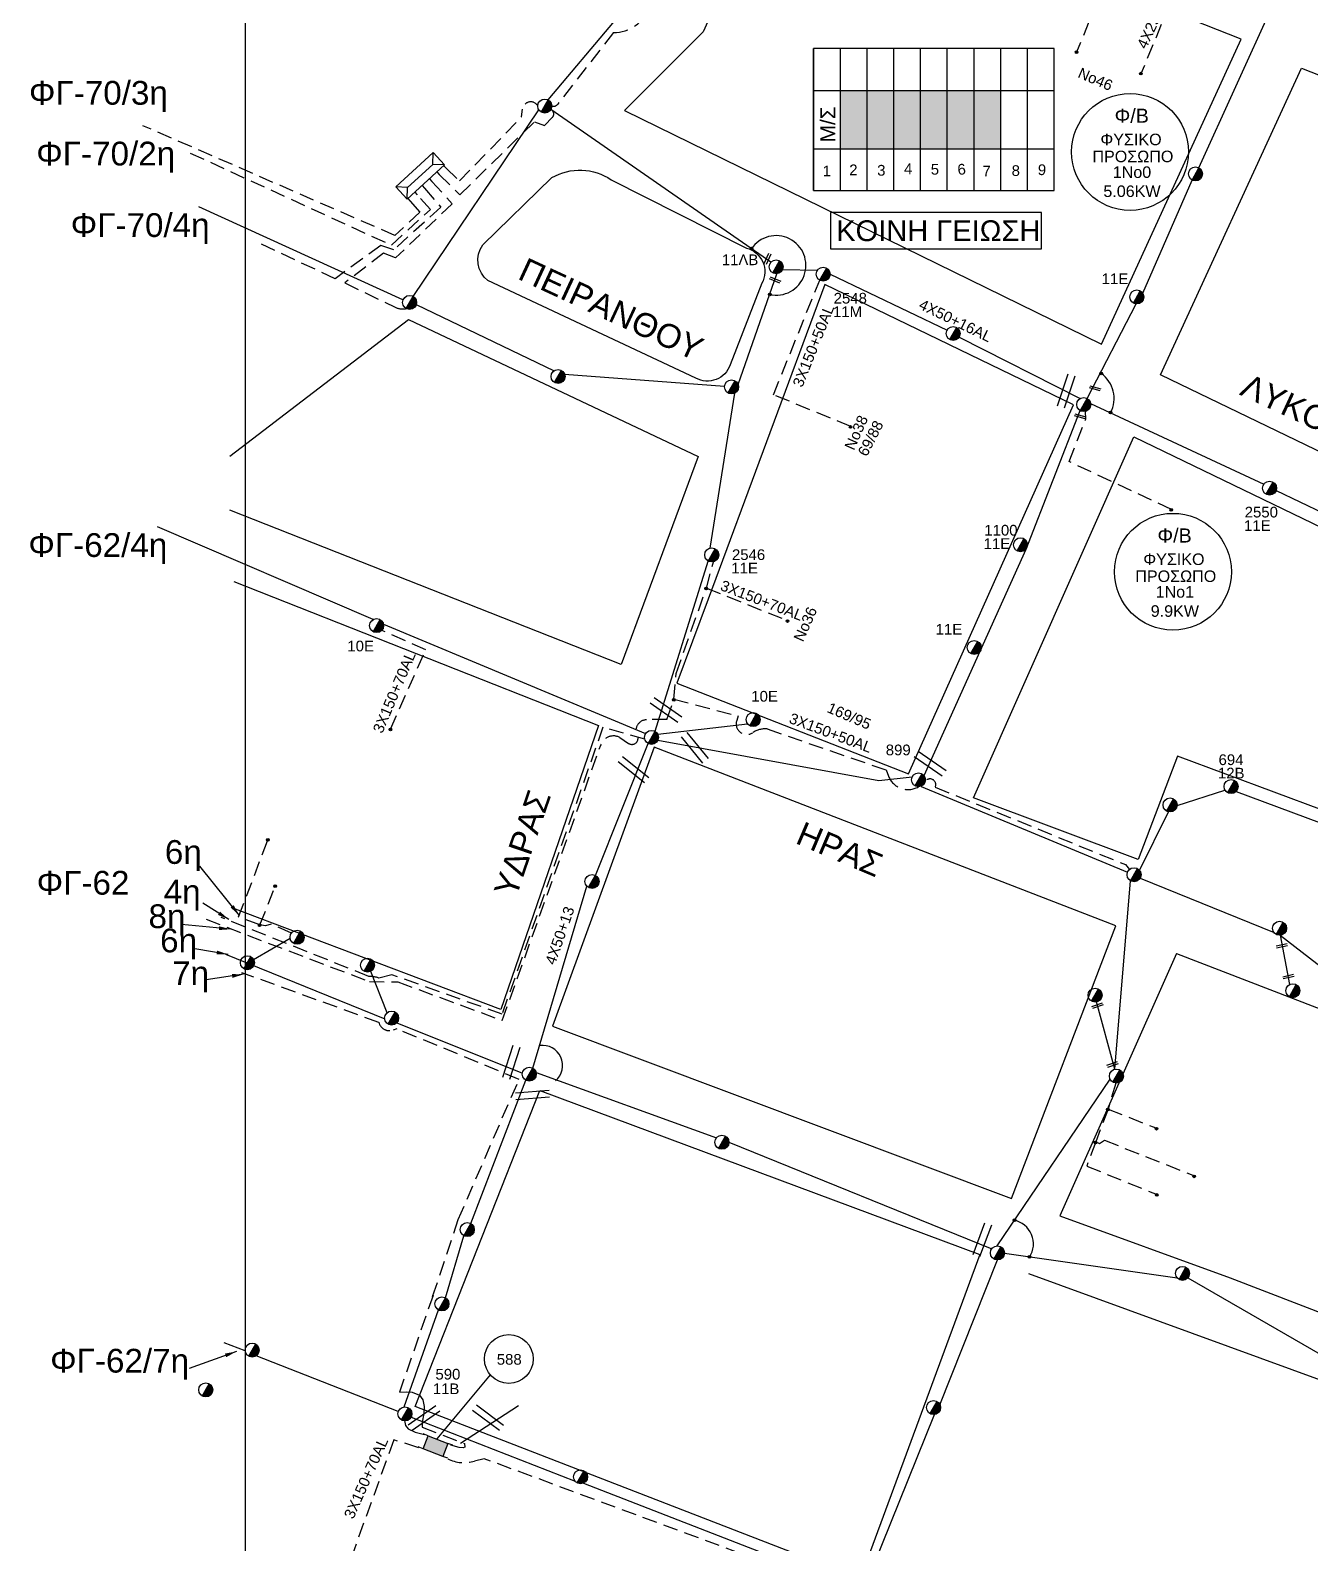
# Model space of a CAD drawing. Header units: millimetres. Extents: x 8791 to 11104, y 1833 to 2902.
# Drawn here: x 8791 to 9011, y 2196.6 to 2456.7 of the extents above; entities that cross this region are included whole.
import ezdxf
from ezdxf.enums import TextEntityAlignment as Align

# ---------------------------------------------------------------- set-up
doc = ezdxf.new("R2010")
doc.units = ezdxf.units.MM
doc.linetypes.add('DASHED', pattern=[19.05, 12.7, -6.35])
for name, color, linetype in [('Link Box 4 Διευθύνσεων', 7, 'Continuous'), ('Άγνωστα', 7, 'Continuous'), ('Ασφαλειοκιβώτια Χ.Τ 9 αναχωρήσεων', 7, 'Continuous'), ('Γέφυρες Εναερίου Δικτύου', 7, 'Continuous'), ('Γυμνά εναέρια ΧΤ (3Φ)   4x16AL', 7, 'Continuous'), ('Γυμνά εναέρια ΧΤ και ΦΟΠ (3Φ)   4x50+16AL', 7, 'Continuous'), ('Εναέρια παροχή ΧΤ 4x16', 7, 'SYN_LINE'), ('Επιγραφές - Σχήματα', 7, 'Continuous'), ('Καλώδια ΧΤ   3x150+50AL', 7, 'DASHED'), ('Καλώδια ΧΤ   3x150+70AL', 7, 'DASHED'), ('Καλώδια ΧΤ   4x50+13', 7, 'Continuous'), ('Μηχανική τομή', 7, 'Continuous'), ('Στύλος ΦΜ', 7, 'Continuous'), ('Στύλος ΦΜ @ 1', 7, 'Continuous'), ('Συνδέσεις', 7, 'Continuous'), ('Συνεστραμμένα ΧΤ   4x120+25AL', 7, 'SYN_LINE'), ('Τομή', 7, 'Continuous'), ('Υποσταθμός πόλεως', 7, 'Continuous'), ('Υπόβαθρο ΔΕΗ', 7, 'Continuous')]:
    doc.layers.add(name, color=color, linetype=linetype)
doc.styles.add('ar', font='ARIAL.TTF')
doc.styles.get("Standard").update_dxf_attribs({"font": 'ARIAL.TTF'})
doc.linetypes.add('SYN_LINE', pattern='A,0.5,-0.0001,["/\\/\\/\\/",Standard,S=0.1,R=0,X=0,Y=-0.05],-0.25', length=0.7501)
doc.dimstyles.new('ISO-25', dxfattribs={"dimtxt": 2.5, "dimasz": 2.5, "dimexe": 1.25, "dimexo": 0.625, "dimtad": 1, "dimtxsty": 'Standard', "dimcen": 2.5, "dimadec": 0, "dimazin": 0, "dimtfac": 1, "dimtmove": 0, "dimatfit": 3, "dimfxl": 1, "dimarcsym": 0})

# ---------------------------------------------------------------- blocks, each defined once
blk = doc.blocks.new('ΥΠΑΡΧΩΝ ΤΣΙΜΕΝΤΕΝΙΟΣ ΣΤΥΛΟΣ')
at = {"layer": 'Στύλος ΦΜ'}
blk.add_hatch(color=256, dxfattribs=at).paths.add_polyline_path([(-1.29, -2.28, 0.574793), (2.62, 0, 0.268822), (1.3, 2.27)])
blk.add_line((-1.29, -2.28), (1.3, 2.27), dxfattribs=at)
blk.add_circle((0, 0), 2.62, dxfattribs=at)
at = {"layer": 'Στύλος ΦΜ', "flags": 4}
for tag, p in [('ΑΡΙΘΜΟΣ', (-4.68, 8.05)), ('ΤΥΠΟΣ', (-4.91, 3.03))]:
    blk.add_attdef(tag, p, '', height=4, dxfattribs=at)
blk = doc.blocks.new('ΥΠΟΣΤΑΘΜΟΣ ΠΟΛΕΩΣ 6 ΑΝΑΧΩΡΗΣΕΩΝ')
at = {"layer": 'Υποσταθμός πόλεως', "linetype": 'Continuous', "ltscale": 40}
for p, q in [((-8.18, -2.82), (-8.18, -4)), ((-5.01, -2.82), (-5.01, -4)), ((-1.74, -2.82), (-1.74, -4)), ((1.65, -2.82), (1.65, -4)), ((5.07, -2.82), (5.07, -4)), ((8.16, -2.82), (8.16, -4))]:
    blk.add_line(p, q, dxfattribs=at)
blk.add_lwpolyline([(-8.57, 2.82), (8.57, 2.82), (8.57, -2.82), (-8.57, -2.82)], close=True, dxfattribs=at)
for points in [[(-5.75, 0), (-8.57, 2.82)], [(5.75, 0), (8.57, 2.82)], [(-8.57, -2.82), (-5.75, 0)], [(-5.75, 0), (5.75, 0)], [(8.57, -2.82), (5.75, 0)]]:
    blk.add_lwpolyline(points, dxfattribs=at)
at = {"layer": 'Υποσταθμός πόλεως', "linetype": 'SYN_LINE', "ltscale": 40, "flags": 1}
for tag, p in [('ΜΕΤΑΣΧΗΜΑΤΙΣΜΟΣ', (9.64, 1.91)), ('ΙΣΧΥΣ', (9.62, -0.89)), ('ΑΡΙΘΜΟΣ', (9.74, -3.61))]:
    blk.add_attdef(tag, p, '', height=1.8, dxfattribs=at)
blk = doc.blocks.new('ΤΟΜΗ')
at = {"layer": 'Τομή', "ltscale": 40}
for p, q in [((-5.68, 0), (5.68, 0)), ((5.68, -2.33), (-5.68, -2.33))]:
    blk.add_line(p, q, dxfattribs=at)
blk = doc.blocks.new('ΑΣΦΑΛΕΙΟΚΙΒΩΤΙΟ ΥΠΟΣΤΑΘΜΟΥ 9 ΑΝΑΧΩΡΗΣΕΩΝ')
at = {"layer": 'Ασφαλειοκιβώτια Χ.Τ 9 αναχωρήσεων', "ltscale": 40}
for p, q in [((-23.8, 40.36), (24.02, 40.36)), ((-9.72, 40.36), (-9.72, -40.64)), ((9.94, 40.36), (9.94, -40.64)), ((-23.8, 31.36), (24.02, 31.36)), ((-23.8, 22.36), (24.02, 22.36)), ((-23.8, 13.36), (24.02, 13.36)), ((-23.8, 4.36), (24.02, 4.36)), ((-23.8, -4.64), (24.02, -4.64)), ((-23.8, -13.64), (24.02, -13.64)), ((-23.8, -22.64), (24.02, -22.64)), ((-23.8, -31.64), (24.02, -31.64))]:
    blk.add_line(p, q, dxfattribs=at)
at = {"layer": 'Ασφαλειοκιβώτια Χ.Τ 9 αναχωρήσεων'}
blk.add_lwpolyline([(-23.8, -40.64), (24.02, -40.64), (24.02, 40.36), (-23.8, 40.36)], close=True, dxfattribs=at)
for s, rotation, p in [('1', 270, (-18.96, 37.31)), ('2', 270, (-18.6, 28.38)), ('3', 270, (-18.74, 18.97)), ('4', 270, (-18.26, 9.95)), ('5', 270, (-18.42, 0.93)), ('6', 274.9707, (-18.52, -8.21)), ('7', 270, (-19, -16.47)), ('8', 270, (-18.86, -26.29)), ('9', 266.863, (-18.5, -35))]:
    blk.add_text(s, height=3.6, rotation=rotation, dxfattribs=at).set_placement(p)
at = {"layer": 'Ασφαλειοκιβώτια Χ.Τ 9 αναχωρήσεων', "ltscale": 40}
for tag, height, p in [('ΟΝΟΜΑ', 5, (-0.16, 44.31)), ('ΚΕΙΜΕΝΟ 1', 2, (17.06, 35.59)), ('ΚΕΙΜΕΝΟ 2', 2, (17.06, 26.88)), ('ΚΕΙΜΕΝΟ 3', 2, (17.06, 17.69)), ('ΚΕΙΜΕΝΟ 4', 2, (17.06, 8.71)), ('ΚΕΙΜΕΝΟ 5', 2, (17.06, -0.13)), ('ΚΕΙΜΕΝΟ 6', 2, (17.06, -9.05)), ('ΚΕΙΜΕΝΟ 7', 2, (17.06, -18.13)), ('ΚΕΙΜΕΝΟ 8', 2, (17.06, -26.85)), ('ΚΕΙΜΕΝΟ 9', 2, (17.06, -35.99)), ('ΣΧ', 2, (-0.1, -42.64))]:
    blk.add_attdef(tag, text='', height=height, dxfattribs=at).set_placement(p, align=Align.MIDDLE_CENTER)
blk = doc.blocks.new('_ΣΥΝΔΕΣΗ')
at = {"layer": 'Συνδέσεις', "linetype": 'SYN_LINE', "ltscale": 40}
blk.add_hatch(color=256, dxfattribs=at).paths.add_polyline_path([(0.5, -0.01, 1), (-0.5, -0.01, 1)])
at = {"layer": 'Συνδέσεις'}
blk.add_circle((0, -0.01), 0.5, dxfattribs=at)
blk = doc.blocks.new('ΜΗΧΑΝΙΚΗ ΤΟΜΗ')
at = {"layer": 'Μηχανική τομή', "ltscale": 40}
for p, q in [((-1.89, 0.78), (1.89, 0.78)), ((1.89, 0), (-1.89, 0))]:
    blk.add_line(p, q, dxfattribs=at)
blk = doc.blocks.new('LINK BOX 4 ΑΝΑΧΩΡΗΣΕΩΝ')
at = {"layer": 'Link Box 4 Διευθύνσεων', "ltscale": 40}
blk.add_hatch(color=256, dxfattribs=at).paths.add_polyline_path([(-3.54, 0), (-3.54, -4.67), (3.54, -4.67), (3.54, 0)])
for p, q in [((-3.54, 0), (-5.33, 0)), ((5.33, 0), (3.54, 0)), ((-3.54, -4.67), (-5.33, -4.67)), ((5.33, -4.67), (3.54, -4.67))]:
    blk.add_line(p, q, dxfattribs=at)
blk.add_lwpolyline([(-3.54, -4.67), (-3.54, 0), (3.54, 0), (3.54, -4.67)], close=True, dxfattribs=at)

msp = doc.modelspace()

# ---------------------------------------------------------------- hatches: boundary and pattern name
at = {"layer": 'Ασφαλειοκιβώτια Χ.Τ 9 αναχωρήσεων', "ltscale": 20}
for color, points in [(133, [(8930.2, 2446.4), (8930.2, 2436.37), (8934.8, 2436.37), (8934.8, 2446.4)]), (2, [(8934.8, 2446.4), (8934.8, 2436.37), (8939.39, 2436.37), (8939.39, 2446.4)]), (5, [(8939.39, 2446.4), (8939.39, 2436.37), (8943.99, 2436.37), (8943.99, 2446.4)]), (30, [(8943.99, 2446.4), (8943.99, 2436.37), (8948.58, 2436.37), (8948.58, 2446.4)]), (1, [(8948.58, 2446.4), (8948.58, 2436.37), (8953.17, 2436.37), (8953.17, 2446.4)]), (27, [(8953.17, 2446.4), (8953.17, 2436.37), (8957.77, 2436.37), (8957.77, 2446.4)])]:
    msp.add_hatch(color=color, dxfattribs=at).paths.add_polyline_path(points)

# ---------------------------------------------------------------- linework, layer by layer
at = {"layer": 'Άγνωστα', "color": 85, "linetype": 'DASHED', "ltscale": 0.2}
msp.add_lwpolyline([(8987.12, 2374.38), (8969.5, 2382.61), (8972.37, 2389.9), (8972.31, 2391.25)], dxfattribs=at)
at = {"layer": 'Γέφυρες Εναερίου Δικτύου', "color": 27, "linetype": 'DASHED', "ltscale": 0.2}
for points in [[(8906.35, 2503), (8912.4, 2500.66), (8903.2, 2474.65), (8903.75, 2469.36), (8897.74, 2461.97), (8897.42, 2460.65, -0.3062), (8891.21, 2456.34)], [(8891.21, 2456.34), (8881.63, 2444.04, -0.307142), (8880.6, 2443.71)], [(8861.28, 2431.95), (8864.82, 2428.46), (8877.65, 2441.03), (8879.34, 2440.35), (8880.73, 2441.79, 0.537681), (8880.44, 2443.11, 1.012758)], [(8896.6, 2334.89), (8889.41, 2336.97), (8872.06, 2287.66), (8853.15, 2294.41), (8850.89, 2293.86, 0.078161), (8849.18, 2294.13, 2.796378)]]:
    msp.add_lwpolyline(points, format="xyb", dxfattribs=at)
at = {"layer": 'Γέφυρες Εναερίου Δικτύου', "color": 173, "linetype": 'DASHED', "ltscale": 0.2}
for points in [[(8975.77, 2465.26), (8970.8, 2452.99)], [(8986.81, 2461.26), (8981.85, 2449.28)]]:
    msp.add_lwpolyline(points, dxfattribs=at)
at = {"layer": 'Γέφυρες Εναερίου Δικτύου', "color": 1, "linetype": 'DASHED', "ltscale": 0.2}
for points in [[(8862.44, 2433.02), (8864.76, 2430.85), (8875.43, 2441.85), (8875.57, 2443.17, -0.72254), (8878.2, 2443.74, -1.793086)], [(8860.14, 2239.15), (8860.14, 2239.15), (8864.54, 2252.33), (8874.98, 2276.44), (8854, 2285.12), (8853.35, 2284.91, -0.431257), (8850.89, 2286.23), (8827.35, 2294.77)]]:
    msp.add_lwpolyline(points, format="xyb", dxfattribs=at)
at = {"layer": 'Γέφυρες Εναερίου Δικτύου', "color": 2, "linetype": 'DASHED', "ltscale": 0.2}
msp.add_lwpolyline([(8856.3, 2427.38), (8857.94, 2425.47), (8853.66, 2421.47), (8810.35, 2440.34)], dxfattribs=at)
at = {"layer": 'Γέφυρες Εναερίου Δικτύου', "color": 133, "linetype": 'DASHED', "ltscale": 0.2}
msp.add_lwpolyline([(8818.48, 2435.64), (8853.04, 2419.81), (8859.78, 2425.96), (8857.49, 2428.47)], dxfattribs=at)
at = {"layer": 'Γέφυρες Εναερίου Δικτύου', "color": 5, "linetype": 'DASHED', "ltscale": 0.2}
msp.add_lwpolyline([(8858.72, 2429.6), (8861.53, 2426.35), (8853.46, 2419.01), (8851.23, 2419.73), (8843.37, 2414.04), (8829.58, 2420.51)], dxfattribs=at)
at = {"layer": 'Γέφυρες Εναερίου Δικτύου', "color": 30, "linetype": 'DASHED', "ltscale": 0.2}
msp.add_lwpolyline([(8859.99, 2430.77), (8863.51, 2426.92), (8853.77, 2417.62), (8851.68, 2418.43), (8845.04, 2413.31), (8853.68, 2409.13, 0.171694), (8855.59, 2408.92, -0.687932)], format="xyb", dxfattribs=at)
at = {"layer": 'Γέφυρες Εναερίου Δικτύου', "color": 5, "linetype": 'Continuous', "ltscale": 0.2}
msp.add_lwpolyline([(8855.02, 2410.41), (8819.96, 2426.4)], dxfattribs=at)
at = {"layer": 'Γέφυρες Εναερίου Δικτύου', "color": 85, "ltscale": 0.2}
for points in [[(8944.59, 2328.64), (8954.24, 2350.06), (8962.1, 2367.58), (8971.39, 2391.38)], [(8947.32, 2220.53), (8957.22, 2245.41)], [(8934.34, 2188.99), (8946.37, 2218.85)]]:
    msp.add_lwpolyline(points, dxfattribs=at)
at = {"layer": 'Γέφυρες Εναερίου Δικτύου', "color": 27, "ltscale": 0.2}
for points in [[(8849.89, 2355.45), (8812.85, 2371.39)], [(8851.69, 2354.69), (8896.73, 2335.86)], [(8988.05, 2323.53), (8996.29, 2326.16)], [(8998.21, 2325.93), (9015, 2319.66)], [(8981.61, 2312.35), (8986.6, 2322.43)], [(8977.37, 2278.17), (8980.07, 2310.57)], [(8977.37, 2278.17), (8974.24, 2289.75)], [(8957.13, 2247.81), (8976.54, 2276.5)], [(8958.39, 2246.56), (8988.05, 2242.35)], [(8989.93, 2242.36), (9024.95, 2222.1)]]:
    msp.add_lwpolyline(points, dxfattribs=at)
at = {"layer": 'Γέφυρες Εναερίου Δικτύου', "color": 1, "ltscale": 0.2}
for points in [[(8898.85, 2334.73), (8936.83, 2327.83), (8942.54, 2328.42)], [(8944.06, 2326.8), (8979.53, 2312.03)], [(8981.71, 2311.03), (9004.72, 2301.67)], [(9005.77, 2301.2), (9007.39, 2292.74)], [(9005.77, 2301.2), (9025.91, 2285.65)], [(8866.69, 2251.66), (8876.15, 2276.3)], [(8862.34, 2238.9), (8865.5, 2249.57)], [(8855.27, 2220.15), (8861.15, 2236.81)], [(8827.93, 2229.81), (8824.34, 2231.15)], [(8854.24, 2219.35), (8829.83, 2228.93)]]:
    msp.add_lwpolyline(points, dxfattribs=at)
at = {"layer": 'Γέφυρες Εναερίου Δικτύου', "color": 30, "linetype": 'DASHED', "ltscale": 0.2}
for points in [[(8830.46, 2302.99), (8826.79, 2304.36), (8831.85, 2317.68)], [(8835.89, 2301.59), (8832.36, 2303.14), (8831.43, 2302.85), (8830.46, 2302.99), (8833.14, 2309.73)]]:
    msp.add_lwpolyline(points, dxfattribs=at)
at = {"layer": 'Γέφυρες Εναερίου Δικτύου', "color": 27, "linetype": 'DASHED', "ltscale": 0.2}
for points in [[(8849.18, 2294.13), (8823.78, 2304.28)], [(8977.52, 2275.8), (8976.22, 2271.32), (8974.07, 2265.68), (8972.53, 2261.53)], [(8976.22, 2271.32), (8984.57, 2268.04)], [(8974.07, 2265.68), (8974.73, 2265.41), (8975.56, 2265.99), (8991.07, 2259.85)], [(8972.53, 2261.53), (8984.63, 2256.65)]]:
    msp.add_lwpolyline(points, dxfattribs=at)
at = {"layer": 'Γέφυρες Εναερίου Δικτύου', "color": 30, "ltscale": 0.2}
for points in [[(8829.37, 2297.05), (8835.65, 2300.73)], [(8824.56, 2297.95), (8851.9, 2286.82)], [(8852.3, 2287.87), (8849.49, 2295)], [(8853.97, 2286.15), (8875.55, 2277.5)]]:
    msp.add_lwpolyline(points, dxfattribs=at)
at = {"layer": 'Γέφυρες Εναερίου Δικτύου', "color": 2, "ltscale": 0.2}
for points in [[(8877.92, 2277.6), (8908.93, 2266.41)], [(8911.05, 2265.63), (8956.23, 2247.34)]]:
    msp.add_lwpolyline(points, dxfattribs=at)
at = {"layer": 'Γέφυρες Εναερίου Δικτύου', "color": 1, "linetype": 'DASHED', "ltscale": 0.2}
msp.add_lwpolyline([(8860.21, 2239.32), (8854.43, 2222.67), (8855.65, 2222.75), (8856.64, 2222.67), (8857.85, 2222.14), (8858.46, 2221.38), (8858.69, 2220.24), (8858.61, 2219.02), (8858.31, 2217.5), (8858.31, 2216.67), (8865.61, 2213.85), (8865.69, 2213.25), (8865.38, 2213.09), (8864.7, 2213.17), (8863.25, 2213.55)], dxfattribs=at)
at = {"layer": 'Γέφυρες Εναερίου Δικτύου', "color": 173, "ltscale": 0.2}
for points in [[(8856.45, 2218.41), (8884.62, 2207.38)], [(8886.08, 2207.04), (8932.37, 2189.05)]]:
    msp.add_lwpolyline(points, dxfattribs=at)
at = {"layer": 'Γέφυρες Εναερίου Δικτύου', "color": 2, "linetype": 'DASHED', "ltscale": 0.2}
for points in [[(8857.76, 2213.13), (8853.46, 2214.48), (8844.25, 2188.98), (8839.86, 2178.43), (8828.76, 2147.96), (8827.81, 2147.89, 0.683732), (8826.61, 2143.97), (8822.87, 2134.08)], [(8973.53, 2157.43), (8977.05, 2167.99), (8934.49, 2185.63), (8933.87, 2185.52, -0.380145), (8931.91, 2186.72, 0.146547), (8930.82, 2188.37), (8868.99, 2211.25), (8867.31, 2210.85, -0.200159), (8862.73, 2211.25, -3.648789)]]:
    msp.add_lwpolyline(points, format="xyb", dxfattribs=at)
at = {"layer": 'Γυμνά εναέρια ΧΤ (3Φ)   4x16AL', "color": 1, "ltscale": 0.2}
msp.add_lwpolyline([(8898.83, 2335.76), (8914.26, 2337.53)], dxfattribs=at)
at = {"layer": 'Γυμνά εναέρια ΧΤ και ΦΟΠ (3Φ)   4x50+16AL', "color": 6, "ltscale": 0.2}
for points in [[(8991.82, 2433.09), (9010.89, 2475.07)], [(8982.16, 2411.55), (8990.63, 2431)], [(8972.61, 2393.46), (8981.03, 2409.72)]]:
    msp.add_lwpolyline(points, dxfattribs=at)
at = {"layer": 'Γυμνά εναέρια ΧΤ και ΦΟΠ (3Φ)   4x50+16AL', "color": 1}
msp.add_lwpolyline([(8856.78, 2411.01), (8878.38, 2443.08)], dxfattribs=at)
at = {"layer": 'Γυμνά εναέρια ΧΤ και ΦΟΠ (3Φ)   4x50+16AL', "color": 30, "ltscale": 0.2}
for points in [[(8918.27, 2416.89), (8880.44, 2443.11)], [(8912.62, 2395.88), (8919.31, 2414.9)], [(8920.28, 2415.65), (8926.25, 2415.5)], [(8928.45, 2414.84), (8948.54, 2405.2)], [(8857.32, 2409.6), (8881.02, 2398.23)], [(8950.61, 2403.99), (8971.43, 2393.47)], [(8882.81, 2397.65), (8910.3, 2395.59)], [(8907.8, 2367.73), (8912.07, 2394.39)], [(8898.35, 2336.26), (8907.5, 2365.52)]]:
    msp.add_lwpolyline(points, dxfattribs=at)
at = {"layer": 'Επιγραφές - Σχήματα', "color": 85, "linetype": 'DASHED', "ltscale": 0.2}
msp.add_line((8946.5, 2326.66), (8979.17, 2313.35), dxfattribs=at)
at = {"layer": 'Επιγραφές - Σχήματα', "color": 133, "linetype": 'DASHED', "ltscale": 0.2}
msp.add_line((8979.17, 2313.35), (8979.88, 2312.53), dxfattribs=at)
at = {"layer": 'Επιγραφές - Σχήματα', "ltscale": 20}
msp.add_line((8860.91, 2214.64), (8870.07, 2225.64), dxfattribs=at)
at = {"layer": 'Επιγραφές - Σχήματα', "color": 7, "ltscale": 20}
msp.add_line((8864.95, 2213.92), (8874.91, 2220.42), dxfattribs=at)
at = {"layer": 'Επιγραφές - Σχήματα'}
msp.add_lwpolyline([(10868.02, 2888.59), (10868.02, 1855.69), (8827.98, 1855.69), (8827.98, 2890.56)], dxfattribs=at)
at = {"layer": 'Επιγραφές - Σχήματα', "color": 190}
msp.add_lwpolyline([(8928.51, 2419.15), (8964.77, 2419.15), (8964.77, 2425.45), (8928.51, 2425.45)], close=True, dxfattribs=at)
at = {"layer": 'Επιγραφές - Σχήματα', "color": 1, "ltscale": 20}
msp.add_lwpolyline([(8855.32, 2217.79), (8855.49, 2216.96), (8855.95, 2216.4), (8857.15, 2215.8), (8858.74, 2215.4)], dxfattribs=at)
at = {"layer": 'Επιγραφές - Σχήματα', "color": 202}
for centre in [(8979.98, 2435.83), (8987.35, 2363.68)]:
    msp.add_circle(centre, 10.04, dxfattribs=at)
at = {"layer": 'Επιγραφές - Σχήματα', "ltscale": 20}
msp.add_circle((8873.23, 2228.39), 4.19, dxfattribs=at)
for centre, radius, start, end in [((8919.16, 2416.33), 5.12, 257.2079, 146.2468), ((8972.06, 2393.49), 5.18, 331.6093, 55.292), ((8879.03, 2278.84), 3.44, 310.2327, 98.1977), ((8959.27, 2248.19), 4.11, 326.083, 79.4025)]:
    msp.add_arc(centre, radius, start, end, dxfattribs=at)
at = {"layer": 'Επιγραφές - Σχήματα', "color": 85, "linetype": 'DASHED', "ltscale": 0.2}
msp.add_arc((8945.62, 2327.09), 0.986, 333.7098, 146.2169, dxfattribs=at)
at = {"layer": 'Καλώδια ΧΤ   3x150+50AL', "color": 30, "ltscale": 0.2}
msp.add_lwpolyline([(8932.01, 2388.64), (8918.7, 2394.09), (8926.65, 2413.79)], dxfattribs=at)
at = {"layer": 'Καλώδια ΧΤ   3x150+50AL', "color": 85, "ltscale": 0.2}
msp.add_lwpolyline([(8901.61, 2341.76), (8901.97, 2346.22), (8907.18, 2360.88), (8908.37, 2365.4)], dxfattribs=at)
msp.add_lwpolyline([(8821.19, 2303.95), (8849.27, 2293.24), (8854.16, 2293.18), (8872.11, 2286.57), (8889.01, 2333.9, -0.449631), (8892.28, 2335.22), (8893.8, 2334.19, 0.783476), (8895.31, 2335.56, -0.559262), (8896.87, 2338.24, -0.004874), (8900.39, 2338.29), (8901.61, 2341.76), (8912.65, 2338.92), (8912.38, 2338.1, 0.716447), (8915.13, 2336.02, -0.168324), (8917.6, 2336.67), (8938.08, 2329.61), (8938.47, 2328.57, 0.461453), (8943.6, 2326.72, -0.264744)], format="xyb", dxfattribs=at)
at = {"layer": 'Καλώδια ΧΤ   3x150+70AL', "color": 85, "ltscale": 0.2}
msp.add_lwpolyline([(8907.18, 2360.88), (8921.18, 2355.28)], dxfattribs=at)
at = {"layer": 'Καλώδια ΧΤ   3x150+70AL', "color": 27, "ltscale": 0.2}
msp.add_lwpolyline([(8852.92, 2336.64), (8858.95, 2350.24), (8851.4, 2353.61)], dxfattribs=at)
at = {"layer": 'Καλώδια ΧΤ   4x50+13', "color": 6, "ltscale": 0.2}
for points in [[(8973.2, 2392.59), (9002.96, 2378.72)], [(9005.08, 2377.62), (9029.48, 2365.96)]]:
    msp.add_lwpolyline(points, dxfattribs=at)
at = {"layer": 'Καλώδια ΧΤ   4x50+13', "color": 2, "ltscale": 0.2}
for points in [[(8888.12, 2311.49), (8897.16, 2334.17)], [(8877.34, 2278.39), (8886.62, 2309.65)]]:
    msp.add_lwpolyline(points, dxfattribs=at)
at = {"layer": 'Συνεστραμμένα ΧΤ   4x120+25AL', "color": 1, "ltscale": 20}
msp.add_lwpolyline([(8880, 2444.76), (8891.37, 2458.3)], dxfattribs=at)
at = {"layer": 'Υπόβαθρο ΔΕΗ'}
for points in [[(8975.06, 2402.78), (8999.05, 2455.2), (8920.09, 2486.43), (8906.63, 2456.47), (8893.13, 2442.98)], [(9009.44, 2450.21), (9057.93, 2431.14), (9033.48, 2374.18), (8985.23, 2397.54)], [(8970.24, 2392.38), (8927.51, 2413.03), (8907.47, 2358.96), (8902.09, 2344.54), (8941.88, 2328.94)], [(8980.62, 2386.84), (9054.02, 2351.39), (9037.96, 2313.43), (8988.12, 2331.99), (8981.38, 2314.22), (8953.1, 2324.83)], [(8898.21, 2333.56), (8880.73, 2285.59), (8959.63, 2255.96), (8977.52, 2302.85)], [(8878.58, 2274.5), (8954.17, 2246.37), (8933.59, 2190.62), (8857.13, 2220.2)]]:
    msp.add_lwpolyline(points, close=True, dxfattribs=at)
msp.add_lwpolyline([(8890.82, 2431.05), (8914.08, 2419.32, -0.478964), (8916.73, 2413.27), (8911.27, 2399.25, -0.469396), (8905.36, 2396.97), (8869.63, 2413.71, -0.398616), (8868.74, 2419.84), (8880.63, 2431.42, -0.287981), (8890.82, 2431.05, -0.498141)], format="xyb", dxfattribs=at)
for points in [[(8855.97, 2407.05), (8905.78, 2383.51), (8892.55, 2347.76), (8825.26, 2374.25)], [(8825.27, 2383.53), (8855.97, 2407.05)], [(8825.98, 2362.02), (8888.66, 2337.26), (8871.84, 2288.43), (8825.82, 2305.89)], [(8987.95, 2298.08), (9040.83, 2277.66), (9059.46, 2286.59), (9082.17, 2338.55), (9089.53, 2353.39)], [(8987.95, 2298.08), (8967.89, 2253), (8997.16, 2242.36), (9050.41, 2221.8)], [(9024.97, 2220.25), (8962.61, 2243.04)]]:
    msp.add_lwpolyline(points, dxfattribs=at)

# ---------------------------------------------------------------- block references
at = {"layer": 'Link Box 4 Διευθύνσεων', "xscale": 0.510482238946443, "yscale": 0.510482238946443, "zscale": 0.510482238946443, "rotation": 338.9225690741542}
msp.add_blockref('LINK BOX 4 ΑΝΑΧΩΡΗΣΕΩΝ', (8861.05, 2214.53), dxfattribs=at)
at = {"layer": 'Ασφαλειοκιβώτια Χ.Τ 9 αναχωρήσεων', "xscale": 0.5104822389464277, "yscale": 0.5104822389464277, "zscale": 0.5104822389464277, "rotation": 90}
msp.add_blockref('ΑΣΦΑΛΕΙΟΚΙΒΩΤΙΟ ΥΠΟΣΤΑΘΜΟΥ 9 ΑΝΑΧΩΡΗΣΕΩΝ', (8946.21, 2441.33), dxfattribs=at)
at = {"layer": 'Μηχανική τομή'}
for p, xscale, yscale, zscale, rotation in [((8917.5, 2417.53), 0.5104822389465652, 0.5104822389465652, 0.5104822389465652, 245.6679469187155), ((8919.05, 2414), 0.5104822389465719, 0.5104822389465719, 0.5104822389465719, 157.8709165358796), ((8974.02, 2395.4), 0.5104822389464337, 0.5104822389464337, 0.5104822389464337, 164.5229313551866), ((8971.44, 2390.59), 0.5104822389464337, 0.5104822389464337, 0.5104822389464337, 164.5229313551866), ((9006.02, 2299.57), 0.51048223894642, 0.51048223894642, 0.51048223894642, 192.4163749380898), ((9007.15, 2294.29), 0.51048223894642, 0.51048223894642, 0.51048223894642, 192.4163749380898), ((8974.33, 2289.3), 0.510482238946414, 0.510482238946414, 0.510482238946414, 199.0743861339034), ((8976.89, 2279.2), 0.510482238946414, 0.510482238946414, 0.510482238946414, 199.0743861339034)]:
    msp.add_blockref('ΜΗΧΑΝΙΚΗ ΤΟΜΗ', p, dxfattribs=dict(at, xscale=xscale, yscale=yscale, zscale=zscale, rotation=rotation))
at = {"layer": 'Στύλος ΦΜ @ 1', "ltscale": 40, "xscale": 0.4594340150515993, "yscale": 0.4594340150515993, "zscale": 0.4594340150515993}
for p in [(8879.4, 2443.72), (8991.22, 2432.05), (8856.18, 2409.97), (8949.59, 2404.62), (8881.68, 2397.23), (8911.5, 2395.45), (8972.01, 2392.41), (8897.75, 2335.22), (8986.85, 2323.6), (8980.66, 2311.62), (8887.52, 2310.45), (8836.84, 2300.86), (9005.67, 2302.4), (8828.3, 2296.49), (8848.94, 2296.07), (8973.97, 2290.92), (9007.95, 2291.68), (8853.09, 2286.97), (8876.75, 2277.34), (8977.63, 2277), (8909.85, 2265.63), (8866.09, 2250.62), (8957.19, 2246.61), (8988.99, 2243.1), (8861.74, 2237.85), (8829.13, 2229.91), (8821.15, 2223.07), (8946.22, 2220.04), (8885.56, 2208.13)]:
    msp.add_blockref('ΥΠΑΡΧΩΝ ΤΣΙΜΕΝΤΕΝΙΟΣ ΣΤΥΛΟΣ', p, dxfattribs=at)
at = {"layer": 'Στύλος ΦΜ @ 1', "ltscale": 40}
ref = msp.add_blockref('ΥΠΑΡΧΩΝ ΤΣΙΜΕΝΤΕΝΙΟΣ ΣΤΥΛΟΣ', (8919.17, 2416.09), dxfattribs=dict(at, xscale=0.4594340150515993, yscale=0.4594340150515993, zscale=0.4594340150515993))
ref.add_attrib('ΤΥΠΟΣ', '11ΛB', (8909.82, 2416.37), dxfattribs={"layer": 'Στύλος ΦΜ', "height": 1.838, "flags": 4})
ref = msp.add_blockref('ΥΠΑΡΧΩΝ ΤΣΙΜΕΝΤΕΝΙΟΣ ΣΤΥΛΟΣ', (8927.25, 2414.83), dxfattribs=dict(at, xscale=0.4594340150515993, yscale=0.4594340150515993, zscale=0.4594340150515993))
ref.add_attrib('ΤΥΠΟΣ', '11M', (8928.94, 2407.46), dxfattribs={"layer": 'Στύλος ΦΜ', "height": 1.838, "flags": 4})
ref.add_attrib('ΑΡΙΘΜΟΣ', '2548', (8929.05, 2409.77), dxfattribs={"layer": 'Στύλος ΦΜ', "height": 1.838, "flags": 4})
ref = msp.add_blockref('ΥΠΑΡΧΩΝ ΤΣΙΜΕΝΤΕΝΙΟΣ ΣΤΥΛΟΣ', (8981.14, 2410.91), dxfattribs=dict(at, xscale=0.4594340150515993, yscale=0.4594340150515993, zscale=0.4594340150515993))
ref.add_attrib('ΤΥΠΟΣ', '11E', (8975.1, 2413.12), dxfattribs={"layer": 'Στύλος ΦΜ', "height": 1.838, "flags": 4})
ref = msp.add_blockref('ΥΠΑΡΧΩΝ ΤΣΙΜΕΝΤΕΝΙΟΣ ΣΤΥΛΟΣ', (9003.95, 2378.04), dxfattribs=dict(at, xscale=0.4594340150515993, yscale=0.4594340150515993, zscale=0.4594340150515993))
ref.add_attrib('ΤΥΠΟΣ', '11E', (8999.57, 2370.7), dxfattribs={"layer": 'Στύλος ΦΜ', "height": 1.838, "flags": 4})
ref.add_attrib('ΑΡΙΘΜΟΣ', '2550', (8999.68, 2373.01), dxfattribs={"layer": 'Στύλος ΦΜ', "height": 1.838, "flags": 4})
ref = msp.add_blockref('ΥΠΑΡΧΩΝ ΤΣΙΜΕΝΤΕΝΙΟΣ ΣΤΥΛΟΣ', (8961.15, 2368.32), dxfattribs=dict(at, xscale=0.4594340150515993, yscale=0.4594340150515993, zscale=0.4594340150515993))
ref.add_attrib('ΤΥΠΟΣ', '11E', (8954.82, 2367.59), dxfattribs={"layer": 'Στύλος ΦΜ', "height": 1.838, "flags": 4})
ref.add_attrib('ΑΡΙΘΜΟΣ', '1100', (8954.93, 2369.9), dxfattribs={"layer": 'Στύλος ΦΜ', "height": 1.838, "flags": 4})
ref = msp.add_blockref('ΥΠΑΡΧΩΝ ΤΣΙΜΕΝΤΕΝΙΟΣ ΣΤΥΛΟΣ', (8908.09, 2366.57), dxfattribs=dict(at, xscale=0.4594340150515993, yscale=0.4594340150515993, zscale=0.4594340150515993))
ref.add_attrib('ΤΥΠΟΣ', '11E', (8911.46, 2363.39), dxfattribs={"layer": 'Στύλος ΦΜ', "height": 1.838, "flags": 4})
ref.add_attrib('ΑΡΙΘΜΟΣ', '2546', (8911.57, 2365.7), dxfattribs={"layer": 'Στύλος ΦΜ', "height": 1.838, "flags": 4})
ref = msp.add_blockref('ΥΠΑΡΧΩΝ ΤΣΙΜΕΝΤΕΝΙΟΣ ΣΤΥΛΟΣ', (8850.51, 2354.42), dxfattribs=dict(at, xscale=0.4594340150515993, yscale=0.4594340150515993, zscale=0.4594340150515993))
ref.add_attrib('ΤΥΠΟΣ', '10Ε', (8845.48, 2350), dxfattribs={"layer": 'Στύλος ΦΜ', "height": 1.838, "flags": 4})
ref = msp.add_blockref('ΥΠΑΡΧΩΝ ΤΣΙΜΕΝΤΕΝΙΟΣ ΣΤΥΛΟΣ', (8953.2, 2350.67), dxfattribs=dict(at, xscale=0.4594340150515993, yscale=0.4594340150515993, zscale=0.4594340150515993))
ref.add_attrib('ΤΥΠΟΣ', '11Ε', (8946.57, 2352.88), dxfattribs={"layer": 'Στύλος ΦΜ', "height": 1.838, "flags": 4})
ref = msp.add_blockref('ΥΠΑΡΧΩΝ ΤΣΙΜΕΝΤΕΝΙΟΣ ΣΤΥΛΟΣ', (8915.21, 2338.27), dxfattribs=dict(at, xscale=0.4594340150515993, yscale=0.4594340150515993, zscale=0.4594340150515993))
ref.add_attrib('ΤΥΠΟΣ', '10E', (8914.89, 2341.36), dxfattribs={"layer": 'Στύλος ΦΜ', "height": 1.838, "flags": 4})
ref = msp.add_blockref('ΥΠΑΡΧΩΝ ΤΣΙΜΕΝΤΕΝΙΟΣ ΣΤΥΛΟΣ', (8943.63, 2327.92), dxfattribs=dict(at, xscale=0.4594340150515993, yscale=0.4594340150515993, zscale=0.4594340150515993))
ref.add_attrib('ΑΡΙΘΜΟΣ', '899', (8938, 2332.14), dxfattribs={"layer": 'Στύλος ΦΜ', "height": 1.838, "flags": 4})
at = {"layer": 'Στύλος ΦΜ @ 1', "ltscale": 40, "xscale": 0.4594340150515993, "yscale": 0.4594340150515993, "zscale": 0.4594340150515993}
msp.add_blockref('ΥΠΑΡΧΩΝ ΤΣΙΜΕΝΤΕΝΙΟΣ ΣΤΥΛΟΣ', (8997.34, 2326.76), dxfattribs=at).add_auto_attribs({'ΤΥΠΟΣ': '12B', 'ΑΡΙΘΜΟΣ': '694'})
at = {"layer": 'Στύλος ΦΜ @ 1', "ltscale": 40}
ref = msp.add_blockref('ΥΠΑΡΧΩΝ ΤΣΙΜΕΝΤΕΝΙΟΣ ΣΤΥΛΟΣ', (8855.38, 2218.95), dxfattribs=dict(at, xscale=0.4594340150515993, yscale=0.4594340150515993, zscale=0.4594340150515993))
ref.add_attrib('ΤΥΠΟΣ', '11Β', (8860.16, 2222.34), dxfattribs={"layer": 'Στύλος ΦΜ', "height": 1.838, "flags": 4})
ref.add_attrib('ΑΡΙΘΜΟΣ', '590', (8860.62, 2224.85), dxfattribs={"layer": 'Στύλος ΦΜ', "height": 1.838, "flags": 4})
at = {"layer": 'Συνδέσεις', "xscale": 0.4594340150518314, "yscale": 0.4594340150518314, "zscale": 0.4594340150518314}
for p in [(8970.8, 2453), (8981.85, 2449.29), (8914.92, 2419.22), (8918.06, 2411.33), (8975.01, 2397.76), (8976.62, 2391.04), (8931.96, 2388.57), (8987.07, 2374.31), (8907.13, 2360.81), (8921.13, 2355.22), (8901.56, 2341.69), (8852.87, 2336.57), (8831.8, 2317.61), (8833.09, 2309.66), (8830.41, 2302.93), (8976.17, 2271.25), (8984.52, 2267.97), (8974.02, 2265.61), (8991.01, 2259.78), (8984.58, 2256.58), (8960.11, 2252.23), (8962.72, 2245.95)]:
    msp.add_blockref('_ΣΥΝΔΕΣΗ', p, dxfattribs=at)
at = {"layer": 'Τομή'}
for p, xscale, yscale, zscale, rotation in [((8969.57, 2394.56), 0.5104822389466249, 0.5104822389466249, 0.5104822389466249, 251.3081144736241), ((8900.59, 2340.4), 0.510482238946657, 0.510482238946657, 0.510482238946657, 325.3071463327889), ((8905.65, 2333.81), 0.51048223894656, 0.51048223894656, 0.51048223894656, 309.2972843181101), ((8895.01, 2330.14), 0.5104822389465928, 0.5104822389465928, 0.5104822389465928, 321.4735101761412), ((8945.97, 2331.18), 0.510482238946657, 0.510482238946657, 0.510482238946657, 325.3071463327889), ((8874.22, 2279.18), 0.5104822389465954, 0.5104822389465954, 0.5104822389465954, 251.8955823823037), ((8877.24, 2274.35), 0.5104822389463869, 0.5104822389463869, 0.5104822389463869, 4.183511603596721), ((8955.14, 2248.66), 0.5104822389466024, 0.5104822389466024, 0.5104822389466024, 249.6648376025132), ((8858.99, 2217.76), 0.510482238946655, 0.510482238946655, 0.510482238946655, 215.2339438104248), ((8869.29, 2217.82), 0.5104822389466772, 0.5104822389466772, 0.5104822389466772, 143.2968905632766)]:
    msp.add_blockref('ΤΟΜΗ', p, dxfattribs=dict(at, xscale=xscale, yscale=yscale, zscale=zscale, rotation=rotation))
at = {"layer": 'Υποσταθμός πόλεως', "xscale": 0.5104822389464151, "yscale": 0.5104822389464151, "zscale": 0.5104822389464151, "rotation": 42.54282750140682}
msp.add_blockref('ΥΠΟΣΤΑΘΜΟΣ ΠΟΛΕΩΣ 6 ΑΝΑΧΩΡΗΣΕΩΝ', (8857.99, 2431.71), dxfattribs=at)

# ---------------------------------------------------------------- texts
at = {"layer": 'Γυμνά εναέρια ΧΤ και ΦΟΠ (3Φ)   4x50+16AL', "ltscale": 0.2}
msp.add_text('4X50+16AL', height=1.838, rotation=334.0662, dxfattribs=at).set_placement((8949.98, 2406.85), align=Align.MIDDLE)
at = {"layer": 'Εναέρια παροχή ΧΤ 4x16', "ltscale": 20}
msp.add_text('4X25', height=1.838, rotation=65.1668, dxfattribs=at).set_placement((8983.17, 2456.49), align=Align.MIDDLE)
at = {"layer": 'Επιγραφές - Σχήματα', "color": 1, "style": 'ar'}
for s, height, p in [('Φ/Β', 2.418, (8980.27, 2442.11)), ('ΦΥΣΙΚΟ ', 1.979, (8980.53, 2437.98)), ('1No0', 1.979, (8980.31, 2432.36)), ('5.06KW', 1.979, (8980.31, 2429.08)), ('Φ/Β', 2.418, (8987.63, 2369.96)), ('ΦΥΣΙΚΟ ', 1.979, (8987.9, 2365.83)), ('1No1', 1.979, (8987.68, 2360.21)), ('9.9KW', 1.979, (8987.68, 2356.93))]:
    msp.add_text(s, height=height, dxfattribs=at).set_placement(p, align=Align.MIDDLE)
at = {"layer": 'Επιγραφές - Σχήματα', "ltscale": 20, "attachment_point": 1, "style": 'ar'}
for s, insert, char_height, width, rotation in [('Νο46', (8971.58, 2450.4), 1.838, 19.788, 336.6934), ('Μ/Σ', (8926.77, 2437.49), 2.552, 7.2963, 90), ('ΠΕΙΡΑΝΘΟΥ', (8876.28, 2417.79), 4.084, 40.3352, 335.1385), ('ΛΥΚΟΥΡΓΟΥ', (9000.35, 2397.88), 4.084, 40.3352, 335.1385), ('Νο38', (8930.84, 2385.17), 1.838, 19.788, 66.0341), ('69/88', (8933.1, 2384.18), 1.838, 19.788, 62.8267), ('Νο36', (8922.09, 2352.25), 1.838, 19.788, 66.0341), ('169/95', (8928.48, 2341.3), 1.838, 19.788, 336.6928), ('ΥΔΡΑΣ', (8870.58, 2308.81), 4.084, 40.3352, 71.1053), ('ΗΡΑΣ', (8923.88, 2320.85), 4.084, 40.3352, 336.9533), ('3Χ150+70AL', (8844.82, 2201.49), 1.838, 19.788, 66.0341)]:
    msp.add_mtext(s, dxfattribs=dict(at, insert=insert, char_height=char_height, width=width, rotation=rotation))
for s, insert, char_height, width in [('ΦΓ-70/3η', (8790.77, 2448.03), 4.084, 19.788), ('ΦΓ-70/2η', (8792.02, 2437.59), 4.084, 19.788), ('ΦΓ-70/4η', (8797.94, 2425.3), 4.084, 19.788), ('ΦΓ-62/4η', (8790.67, 2370.31), 4.084, 19.788), ('6η', (8814.12, 2317.56), 4.084, 19.788), ('ΦΓ-62', (8792.09, 2312.27), 4.084, 19.788), ('4η', (8813.92, 2310.74), 4.084, 19.788), ('8η', (8811.31, 2306.52), 4.084, 19.788), ('6η', (8813.31, 2302.36), 4.084, 19.788), ('7η', (8815.37, 2296.74), 4.084, 19.788), ('ΦΓ-62/7η', (8794.41, 2230.13), 4.084, 19.788), ('588', (8871.16, 2229.24), 1.838, 6.4756)]:
    msp.add_mtext(s, dxfattribs=dict(at, insert=insert, char_height=char_height, width=width))
at = {"layer": 'Επιγραφές - Σχήματα', "color": 1, "char_height": 1.979, "width": 14.2444, "attachment_point": 1}
for insert in [(8973.51, 2436.05), (8980.88, 2363.9)]:
    msp.add_mtext('ΠΡΟΣΩΠΟ', dxfattribs=dict(at, insert=insert))
at = {"layer": 'Επιγραφές - Σχήματα', "color": 190, "insert": (8929.49, 2424.08), "char_height": 3.5734, "width": 35.8676, "attachment_point": 1}
msp.add_mtext('KOINH ΓΕΙΩΣΗ', dxfattribs=at)
at = {"layer": 'Καλώδια ΧΤ   3x150+50AL', "ltscale": 0.2}
for rotation, p in [(68.1814, (8925.56, 2402.51)), (339.4603, (8928.54, 2336))]:
    msp.add_text('3X150+50AL', height=1.838, rotation=rotation, dxfattribs=at).set_placement(p, align=Align.MIDDLE)
at = {"layer": 'Καλώδια ΧΤ   3x150+70AL', "ltscale": 0.2}
for rotation, p in [(338.8998, (8916.7, 2358.76)), (67.1177, (8853.54, 2343))]:
    msp.add_text('3X150+70AL', height=1.838, rotation=rotation, dxfattribs=at).set_placement(p, align=Align.MIDDLE)
at = {"layer": 'Καλώδια ΧΤ   4x50+13', "ltscale": 0.2}
msp.add_text('4X50+13', height=1.838, rotation=70.8213, dxfattribs=at).set_placement((8881.98, 2301.17), align=Align.MIDDLE)

# ---------------------------------------------------------------- leaders
at = {"layer": 'Επιγραφές - Σχήματα', "ltscale": 40}
for points in [[(8826.93, 2304.62), (8820.13, 2313.09)], [(8825.12, 2303.92), (8820.64, 2306.73)], [(8825.42, 2302.24), (8817, 2303.04)], [(8825.02, 2297.9), (8819.27, 2298.9)], [(8827.66, 2294.5), (8821.24, 2293.55)], [(8826.43, 2229.68), (8818.29, 2226.75)]]:
    msp.add_leader(points, dimstyle='ISO-25', override={"dimasz": 2, "dimtad": 0}, dxfattribs=at)

doc.saveas('drawing.dxf')
